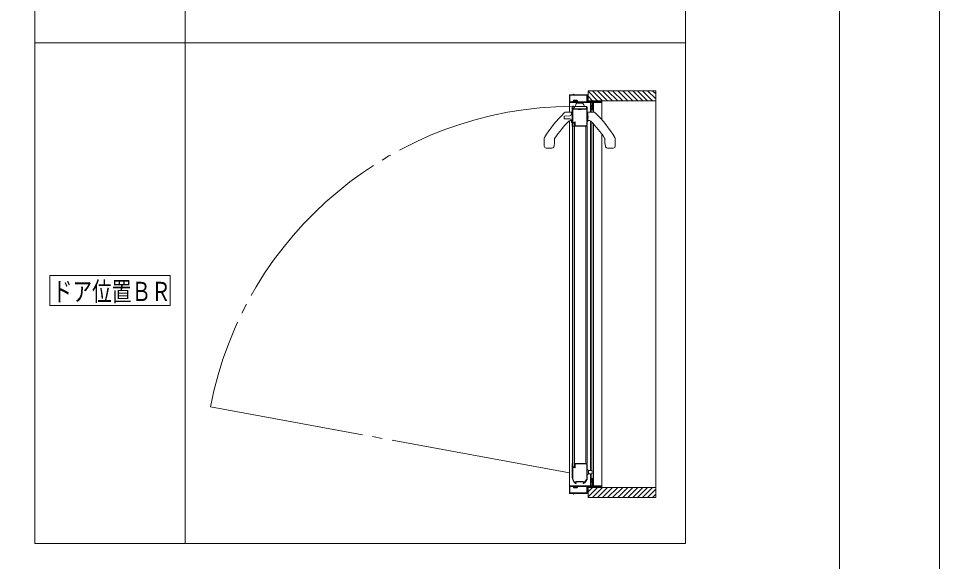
# Model space of a CAD drawing. Units: millimetres on the paper. Extents: x -305 to 305, y -152 to 152.
# Drawn here: x 27 to 119, y -84.8 to -30.6 of the extents above; entities that cross this region are included whole.
import ezdxf
from ezdxf.enums import TextEntityAlignment as Align

# ---------------------------------------------------------------- set-up
doc = ezdxf.new("R2010")
doc.units = ezdxf.units.MM
doc.linetypes.add('LONG_CHAIN', pattern=[21, 18, -1, 1, -1])
doc.linetypes.add('LONG_DOUBLE_CHAIN', pattern=[21.8, 18, -1, 0.6, -0.6, 0.6, -1])
for name, color, linetype, lineweight in [('0-1_VIEW0001', 7, 'Continuous', 9), ('0-3_図面枠', 3, 'Continuous', 9), ('0-4_DEFPOINTS', 7, 'Continuous', 9)]:
    doc.layers.add(name, color=color, linetype=linetype, lineweight=lineweight)
doc.styles.add('ＭＳ ゴシック', font='')
doc.styles.get('ＭＳ ゴシック').set_extended_font_data('MS Gothic')

msp = doc.modelspace()

# ---------------------------------------------------------------- linework, layer by layer
at = {"layer": '0-1_VIEW0001'}
for p, q in [((43.617, 24.48), (43.617, -83.02)), ((93.617, 24.48), (93.617, -83.02)), ((28.617, -33.02), (93.617, -33.02)), ((82.005, -38.267), (82.005, -38.942)), ((82.05, -38.277), (82.05, -38.902)), ((82.39, -38.217), (82.055, -38.217)), ((83.745, -38.262), (82.065, -38.262)), ((82.405, -38.152), (82.405, -38.202)), ((82.435, -38.142), (82.415, -38.142)), ((82.445, -38.202), (82.445, -38.152)), ((83.755, -38.217), (82.46, -38.217)), ((83.76, -38.902), (83.76, -38.277)), ((83.805, -38.902), (83.805, -38.267)), ((83.88, -37.816), (83.88, -38.817)), ((90.63, -37.816), (83.88, -37.816)), ((84.829, -38.816), (83.88, -37.867)), ((84.329, -38.816), (83.88, -38.367)), ((85.329, -38.816), (84.329, -37.816)), ((85.829, -38.816), (84.829, -37.816)), ((86.329, -38.816), (85.329, -37.816)), ((86.829, -38.816), (85.829, -37.816)), ((87.329, -38.816), (86.329, -37.816)), ((87.829, -38.816), (86.829, -37.816)), ((88.329, -38.816), (87.329, -37.816)), ((88.829, -38.816), (87.829, -37.816)), ((89.329, -38.816), (88.329, -37.816)), ((89.824, -38.816), (88.824, -37.816)), ((90.319, -38.816), (89.319, -37.816)), ((90.63, -38.632), (89.814, -37.816)), ((90.63, -38.137), (90.309, -37.816)), ((90.63, -78.415), (90.63, -37.816)), ((84.34, -38.992), (82.005, -38.992)), ((82.005, -38.992), (82.005, -39.942)), ((82.03, -38.967), (84.325, -38.967)), ((82.065, -38.917), (83.745, -38.917)), ((82.29, -41.352), (82.29, -39.492)), ((82.335, -40.897), (82.335, -39.562)), ((82.425, -39.562), (82.425, -39.614)), ((82.78, -38.767), (82.43, -38.767)), ((82.465, -39.417), (82.465, -39.602)), ((82.5, -39.617), (82.5, -39.442)), ((82.55, -39.392), (83.67, -39.392)), ((82.78, -38.767), (82.78, -38.817)), ((83.256, -39.042), (82.823, -39.042)), ((83.72, -39.442), (83.72, -39.617)), ((83.73, -39.457), (83.73, -39.427)), ((83.74, -39.602), (83.74, -39.477)), ((83.79, -39.467), (83.79, -41.242)), ((85.19, -38.917), (83.82, -38.917)), ((83.88, -38.816), (90.63, -38.816)), ((84.115, -39.942), (84.115, -38.992)), ((84.19, -39.367), (84.19, -39.422)), ((84.205, -39.437), (84.225, -39.437)), ((84.325, -39.317), (84.24, -39.317)), ((84.24, -39.422), (84.24, -39.377)), ((84.255, -39.317), (84.255, -38.992)), ((84.255, -39.662), (84.255, -39.362)), ((84.255, -39.362), (84.325, -39.362)), ((84.34, -38.982), (84.34, -39.302)), ((84.34, -39.377), (84.34, -39.647)), ((84.39, -39.667), (84.39, -38.982)), ((85.255, -38.992), (84.39, -38.992)), ((84.405, -38.967), (85.24, -38.967)), ((84.431, -39.946), (84.431, -38.992)), ((85.205, -38.832), (85.205, -38.902)), ((85.24, -38.817), (85.22, -38.817)), ((85.255, -38.817), (85.255, -38.967)), ((85.255, -38.952), (85.255, -38.832)), ((85.255, -40.726), (85.255, -38.992)), ((82.275, -39.942), (81.697, -39.942)), ((82.432, -39.632), (82.454, -39.654)), ((82.472, -39.662), (82.863, -39.662)), ((82.48, -39.617), (83.725, -39.617)), ((82.5, -39.617), (83.67, -39.617)), ((82.874, -39.666), (82.885, -39.677)), ((82.896, -39.682), (83.183, -39.682)), ((83.194, -39.677), (83.205, -39.666)), ((83.216, -39.662), (83.73, -39.662)), ((83.72, -39.617), (83.67, -39.617)), ((83.745, -39.677), (83.745, -41.242)), ((83.805, -39.942), (84.382, -39.942)), ((84.19, -39.602), (84.19, -39.667)), ((84.225, -39.587), (84.205, -39.587)), ((84.24, -39.647), (84.24, -39.602)), ((84.24, -39.717), (84.34, -39.717)), ((84.325, -39.662), (84.255, -39.662)), ((84.255, -39.942), (84.255, -39.717)), ((82.005, -40.806), (82.005, -77.242)), ((82.275, -40.792), (82.079, -40.792)), ((82.304, -75.017), (82.304, -41.367)), ((82.304, -41.367), (83.789, -41.367)), ((82.331, -41.367), (82.305, -41.367)), ((82.352, -41.345), (82.344, -41.359)), ((82.354, -75.342), (82.354, -41.042)), ((82.504, -41.042), (82.354, -41.042)), ((82.355, -41.042), (82.355, -41.338)), ((82.505, -41.017), (82.38, -41.017)), ((82.54, -40.972), (82.41, -40.972)), ((82.504, -75.342), (82.504, -41.042)), ((82.515, -41.338), (82.515, -41.332)), ((82.525, -41.359), (82.517, -41.345)), ((83.665, -41.367), (82.538, -41.367)), ((82.555, -40.937), (82.555, -40.957)), ((82.555, -41.292), (82.555, -41.067)), ((82.585, -40.922), (82.57, -40.922)), ((82.6, -41.312), (82.6, -40.937)), ((83.665, -41.322), (82.61, -41.322)), ((83.64, -41.367), (83.64, -75.017)), ((83.789, -75.017), (83.789, -41.367)), ((83.79, -40.822), (83.79, -40.734)), ((83.805, -40.792), (84.001, -40.792)), ((84.115, -75.717), (84.115, -40.827)), ((84.255, -75.719), (84.255, -40.967)), ((84.428, -77.242), (84.428, -41.152)), ((85.255, -77.242), (85.255, -42.16)), ((79.49, -42.592), (79.49, -43.342)), ((80.52, -42.656), (80.52, -43.042)), ((85.56, -42.656), (85.56, -43.042)), ((86.59, -42.592), (86.59, -43.342)), ((80.264, -43.542), (79.69, -43.542)), ((85.815, -43.542), (86.39, -43.542)), ((30.117, -59.27), (30.117, -56.27)), ((30.117, -56.27), (42.117, -56.27)), ((42.117, -59.27), (42.117, -56.27)), ((30.117, -59.27), (42.117, -59.27)), ((82.29, -76.392), (82.29, -75.032)), ((82.305, -75.017), (82.331, -75.017)), ((82.344, -75.024), (82.353, -75.038)), ((82.355, -75.046), (82.355, -75.342)), ((82.38, -75.367), (82.505, -75.367)), ((82.54, -75.412), (82.41, -75.412)), ((82.515, -75.052), (82.515, -75.046)), ((82.517, -75.038), (82.525, -75.024)), ((82.538, -75.017), (83.665, -75.017)), ((82.555, -75.317), (82.555, -75.092)), ((82.555, -75.447), (82.555, -75.427)), ((82.6, -75.072), (82.6, -75.447)), ((83.665, -75.062), (82.61, -75.062)), ((83.745, -76.567), (83.745, -75.142)), ((83.79, -75.142), (83.79, -76.567)), ((82.335, -75.487), (82.335, -76.392)), ((82.585, -75.462), (82.57, -75.462)), ((83.865, -75.667), (83.79, -75.667)), ((83.865, -76.117), (83.79, -76.117)), ((83.965, -75.717), (83.915, -75.717)), ((83.915, -75.717), (83.915, -76.067)), ((83.965, -76.067), (83.915, -76.067)), ((83.965, -75.717), (84.24, -75.717)), ((84.24, -76.067), (83.965, -76.067)), ((84.111, -77.242), (84.111, -76.067)), ((84.251, -76.517), (84.251, -76.067)), ((84.29, -75.767), (84.29, -76.017)), ((85.255, -77.242), (82.005, -77.242)), ((82.03, -77.267), (84.325, -77.267)), ((82.625, -76.932), (82.625, -76.897)), ((82.675, -77.017), (82.641, -77.017)), ((82.666, -76.906), (82.689, -76.964)), ((82.69, -76.832), (83.39, -76.832)), ((83.39, -76.872), (82.69, -76.872)), ((82.69, -76.97), (82.69, -77.002)), ((83.39, -77.002), (83.39, -76.97)), ((83.391, -76.964), (83.413, -76.906)), ((83.415, -77.017), (83.405, -77.017)), ((83.455, -76.897), (83.455, -76.938)), ((83.499, -76.93), (83.724, -76.63)), ((83.76, -76.657), (83.535, -76.957)), ((84.19, -76.632), (84.19, -76.567)), ((84.19, -76.867), (84.19, -76.812)), ((84.225, -76.647), (84.205, -76.647)), ((84.205, -76.797), (84.225, -76.797)), ((84.24, -76.517), (84.34, -76.517)), ((84.24, -76.587), (84.24, -76.632)), ((84.24, -76.812), (84.24, -76.857)), ((84.325, -76.917), (84.24, -76.917)), ((84.251, -76.872), (84.251, -76.572)), ((84.251, -77.242), (84.251, -76.917)), ((84.325, -76.572), (84.255, -76.572)), ((84.255, -76.872), (84.325, -76.872)), ((84.34, -76.857), (84.34, -76.587)), ((84.34, -77.252), (84.34, -76.932)), ((84.39, -76.567), (84.39, -77.252)), ((84.405, -77.267), (85.24, -77.267)), ((85.255, -77.282), (85.255, -77.402)), ((82.005, -77.967), (82.005, -77.292)), ((82.05, -77.957), (82.05, -77.332)), ((82.39, -78.017), (82.055, -78.017)), ((82.065, -77.317), (83.745, -77.317)), ((83.745, -77.972), (82.065, -77.972)), ((82.405, -78.082), (82.405, -78.032)), ((82.435, -78.092), (82.415, -78.092)), ((82.43, -77.467), (82.43, -77.417)), ((82.43, -77.467), (82.78, -77.467)), ((82.445, -78.032), (82.445, -78.082)), ((83.755, -78.017), (82.46, -78.017)), ((83.76, -77.332), (83.76, -77.957)), ((83.805, -77.332), (83.805, -77.967)), ((85.19, -77.317), (83.82, -77.317)), ((83.88, -77.417), (90.63, -77.417)), ((84.829, -77.417), (83.88, -78.366)), ((84.329, -77.417), (83.88, -77.866)), ((83.88, -77.417), (83.88, -78.416)), ((85.329, -77.416), (84.329, -78.416)), ((85.829, -77.416), (84.829, -78.416)), ((85.205, -77.402), (85.205, -77.332)), ((85.24, -77.417), (85.22, -77.417)), ((86.329, -77.416), (85.329, -78.416)), ((86.829, -77.416), (85.829, -78.416)), ((87.329, -77.416), (86.329, -78.416)), ((87.829, -77.416), (86.829, -78.416)), ((88.329, -77.416), (87.329, -78.416)), ((88.829, -77.416), (87.829, -78.416)), ((89.329, -77.416), (88.329, -78.416)), ((89.824, -77.416), (88.824, -78.416)), ((90.319, -77.416), (89.319, -78.416)), ((90.63, -77.601), (89.814, -78.416)), ((90.63, -78.096), (90.309, -78.416)), ((90.63, -78.416), (83.88, -78.416))]:
    msp.add_line(p, q, dxfattribs=at)
at = {"layer": '0-1_VIEW0001', "color": 2}
for p, q in [((81.527, -40.336), (82.063, -40.308)), ((82.209, -40.016), (82.18, -40.202)), ((82.29, -39.972), (82.255, -39.974)), ((83.81, -40.097), (83.79, -40.097)), ((83.81, -40.047), (83.81, -40.397)), ((83.822, -40.047), (83.81, -40.047)), ((82.063, -40.635), (81.527, -40.607)), ((82.18, -40.741), (82.209, -40.927)), ((82.255, -40.97), (82.29, -40.972)), ((83.79, -40.847), (83.81, -40.847)), ((83.81, -40.547), (83.81, -40.897)), ((83.81, -40.897), (83.822, -40.897))]:
    msp.add_line(p, q, dxfattribs=at)
at = {"layer": '0-1_VIEW0001', "color": 2, "linetype": 'LONG_DOUBLE_CHAIN'}
for p, q in [((83.852, -40.406), (83.869, -40.406)), ((83.852, -40.537), (83.869, -40.537))]:
    msp.add_line(p, q, dxfattribs=at)
at = {"layer": '0-1_VIEW0001', "linetype": 'LONG_CHAIN'}
msp.add_line((82.005, -75.944), (46.15, -69.369), dxfattribs=at)
at = {"layer": '0-1_VIEW0001'}
for points in [[(28.617, 24.48), (28.617, -83.02), (93.617, -83.02)], [(82.055, -38.217), (82.019, -38.231), (82.005, -38.267)], [(82.065, -38.262), (82.054, -38.266), (82.05, -38.277)], [(82.405, -38.202), (82.4, -38.212), (82.39, -38.217)], [(82.415, -38.142), (82.408, -38.145), (82.405, -38.152)], [(82.445, -38.152), (82.442, -38.145), (82.435, -38.142)], [(82.46, -38.217), (82.449, -38.212), (82.445, -38.202)], [(83.76, -38.277), (83.755, -38.266), (83.745, -38.262)], [(83.805, -38.267), (83.79, -38.231), (83.755, -38.217)], [(82.005, -38.942), (82.012, -38.959), (82.03, -38.967)], [(82.05, -38.902), (82.054, -38.912), (82.065, -38.917)], [(82.29, -39.492), (82.326, -39.403), (82.366, -39.375), (82.415, -39.367), (82.45, -39.381), (82.465, -39.417)], [(82.335, -39.562), (82.38, -39.517), (82.425, -39.562)], [(82.43, -38.767), (82.43, -38.817), (82.37, -38.895)], [(82.43, -38.817), (82.78, -38.817), (82.839, -38.895)], [(83.73, -39.427), (83.733, -39.42), (83.74, -39.417), (83.775, -39.431), (83.79, -39.467)], [(83.74, -39.477), (83.739, -39.472), (83.736, -39.469), (83.731, -39.463), (83.73, -39.457)], [(83.745, -38.917), (83.755, -38.912), (83.76, -38.902)], [(83.82, -38.917), (83.809, -38.912), (83.805, -38.902)], [(84.24, -39.317), (84.204, -39.331), (84.19, -39.367)], [(84.19, -39.422), (84.194, -39.432), (84.205, -39.437)], [(84.225, -39.437), (84.235, -39.432), (84.24, -39.422)], [(84.24, -39.377), (84.244, -39.366), (84.255, -39.362)], [(84.325, -38.967), (84.335, -38.971), (84.34, -38.982)], [(84.34, -39.302), (84.335, -39.312), (84.325, -39.317)], [(84.325, -39.362), (84.335, -39.366), (84.34, -39.377)], [(84.39, -38.982), (84.394, -38.971), (84.405, -38.967)], [(85.205, -38.902), (85.2, -38.912), (85.19, -38.917)], [(85.22, -38.817), (85.209, -38.821), (85.205, -38.832)], [(85.255, -38.832), (85.25, -38.821), (85.24, -38.817)], [(85.24, -38.967), (85.25, -38.962), (85.255, -38.952)], [(82.425, -39.614), (82.426, -39.624), (82.432, -39.632)], [(82.454, -39.654), (82.463, -39.66), (82.472, -39.662)], [(82.465, -39.602), (82.469, -39.612), (82.48, -39.617)], [(82.863, -39.662), (82.869, -39.663), (82.874, -39.666)], [(82.885, -39.677), (82.89, -39.681), (82.896, -39.682)], [(83.183, -39.682), (83.189, -39.681), (83.194, -39.677)], [(83.205, -39.666), (83.21, -39.663), (83.216, -39.662)], [(83.725, -39.617), (83.735, -39.612), (83.74, -39.602)], [(83.73, -39.662), (83.74, -39.666), (83.745, -39.677)], [(84.205, -39.587), (84.194, -39.591), (84.19, -39.602)], [(84.19, -39.667), (84.204, -39.702), (84.24, -39.717)], [(84.24, -39.602), (84.235, -39.591), (84.225, -39.587)], [(84.255, -39.662), (84.244, -39.657), (84.24, -39.647)], [(84.34, -39.647), (84.335, -39.657), (84.325, -39.662)], [(84.34, -39.717), (84.375, -39.702), (84.39, -39.667)], [(82.305, -41.367), (82.294, -41.362), (82.29, -41.352)], [(82.344, -41.359), (82.338, -41.365), (82.331, -41.367)], [(82.41, -40.972), (82.357, -40.95), (82.335, -40.897)], [(82.355, -41.338), (82.354, -41.342), (82.352, -41.345)], [(82.38, -41.017), (82.362, -41.024), (82.355, -41.042)], [(82.555, -41.067), (82.54, -41.031), (82.505, -41.017)], [(82.515, -41.332), (82.519, -41.321), (82.53, -41.317), (82.547, -41.309), (82.555, -41.292)], [(82.517, -41.345), (82.515, -41.342), (82.515, -41.338)], [(82.538, -41.367), (82.531, -41.365), (82.525, -41.359)], [(82.555, -40.957), (82.55, -40.967), (82.54, -40.972)], [(82.57, -40.922), (82.559, -40.926), (82.555, -40.937)], [(82.6, -40.937), (82.595, -40.926), (82.585, -40.922)], [(82.61, -41.322), (82.603, -41.319), (82.6, -41.312)], [(83.745, -41.242), (83.721, -41.298), (83.665, -41.322)], [(83.79, -41.242), (83.753, -41.33), (83.665, -41.367)], [(82.29, -75.032), (82.294, -75.021), (82.305, -75.017)], [(82.331, -75.017), (82.339, -75.019), (82.344, -75.024)], [(82.41, -75.412), (82.357, -75.434), (82.335, -75.487)], [(82.353, -75.038), (82.354, -75.042), (82.355, -75.046)], [(82.355, -75.342), (82.362, -75.36), (82.38, -75.367)], [(82.505, -75.367), (82.54, -75.352), (82.555, -75.317)], [(82.515, -75.046), (82.515, -75.042), (82.517, -75.038)], [(82.555, -75.092), (82.548, -75.074), (82.53, -75.067), (82.519, -75.062), (82.515, -75.052)], [(82.525, -75.024), (82.531, -75.019), (82.538, -75.017)], [(82.555, -75.427), (82.55, -75.416), (82.54, -75.412)], [(82.57, -75.462), (82.559, -75.457), (82.555, -75.447)], [(82.6, -75.447), (82.595, -75.457), (82.585, -75.462)], [(82.61, -75.062), (82.603, -75.065), (82.6, -75.072)], [(83.665, -75.017), (83.753, -75.053), (83.79, -75.142)], [(83.745, -75.142), (83.721, -75.085), (83.665, -75.062)], [(82.005, -77.292), (82.012, -77.274), (82.03, -77.267)], [(82.641, -77.017), (82.626, -77.015), (82.612, -77.008), (82.475, -76.892), (82.375, -76.74), (82.313, -76.57), (82.29, -76.392)], [(82.335, -76.392), (82.356, -76.546), (82.405, -76.698), (82.454, -76.81), (82.528, -76.902), (82.6, -76.943), (82.616, -76.945), (82.625, -76.932)], [(82.625, -76.897), (82.644, -76.851), (82.69, -76.832)], [(82.69, -76.872), (82.669, -76.883), (82.666, -76.906)], [(82.69, -77.002), (82.685, -77.012), (82.675, -77.017)], [(82.689, -76.964), (82.69, -76.967), (82.69, -76.97)], [(83.39, -76.832), (83.436, -76.851), (83.455, -76.897)], [(83.413, -76.906), (83.41, -76.883), (83.39, -76.872)], [(83.39, -76.97), (83.39, -76.967), (83.391, -76.964)], [(83.405, -77.017), (83.394, -77.012), (83.39, -77.002)], [(83.535, -76.957), (83.482, -77.001), (83.415, -77.017)], [(83.455, -76.938), (83.463, -76.952), (83.479, -76.95), (83.49, -76.941), (83.499, -76.93)], [(83.724, -76.63), (83.739, -76.6), (83.745, -76.567)], [(83.79, -76.567), (83.782, -76.614), (83.76, -76.657)], [(84.19, -76.567), (84.204, -76.531), (84.24, -76.517)], [(84.205, -76.647), (84.194, -76.642), (84.19, -76.632)], [(84.19, -76.812), (84.194, -76.801), (84.205, -76.797)], [(84.24, -76.917), (84.204, -76.902), (84.19, -76.867)], [(84.24, -76.632), (84.235, -76.642), (84.225, -76.647)], [(84.225, -76.797), (84.235, -76.801), (84.24, -76.812)], [(84.255, -76.572), (84.244, -76.576), (84.24, -76.587)], [(84.24, -76.857), (84.244, -76.867), (84.255, -76.872)], [(84.34, -76.587), (84.335, -76.576), (84.325, -76.572)], [(84.325, -76.872), (84.335, -76.867), (84.34, -76.857)], [(84.34, -76.932), (84.335, -76.921), (84.325, -76.917)], [(84.325, -77.267), (84.335, -77.262), (84.34, -77.252)], [(84.34, -76.517), (84.375, -76.531), (84.39, -76.567)], [(84.39, -77.252), (84.394, -77.262), (84.405, -77.267)], [(85.24, -77.267), (85.25, -77.271), (85.255, -77.282)], [(82.055, -78.017), (82.019, -78.002), (82.005, -77.967)], [(82.05, -77.332), (82.054, -77.321), (82.065, -77.317)], [(82.065, -77.972), (82.054, -77.967), (82.05, -77.957)], [(82.78, -77.417), (82.43, -77.417), (82.37, -77.338)], [(82.405, -78.032), (82.4, -78.021), (82.39, -78.017)], [(82.415, -78.092), (82.408, -78.089), (82.405, -78.082)], [(82.445, -78.082), (82.442, -78.089), (82.435, -78.092)], [(82.46, -78.017), (82.449, -78.021), (82.445, -78.032)], [(82.78, -77.467), (82.78, -77.417), (82.839, -77.338)], [(83.745, -77.317), (83.755, -77.321), (83.76, -77.332)], [(83.76, -77.957), (83.755, -77.967), (83.745, -77.972)], [(83.805, -77.967), (83.79, -78.002), (83.755, -78.017)], [(83.82, -77.317), (83.809, -77.321), (83.805, -77.332)], [(85.205, -77.332), (85.2, -77.321), (85.19, -77.317)], [(85.22, -77.417), (85.209, -77.412), (85.205, -77.402)], [(85.255, -77.402), (85.25, -77.412), (85.24, -77.417)]]:
    msp.add_lwpolyline(points, dxfattribs=at)
for centre, radius, start, end in [((82.784, -38.269), 0.0077, 332.71904, 90), ((82.382, -38.904), 0.015, 142.83915, 250.52878), ((82.55, -39.442), 0.05, 90, 180), ((83.04, -39.417), 0.45, 128.21321, 176.81526), ((82.823, -39.142), 0.1, 90, 128.21321), ((82.827, -38.904), 0.015, 289.47122, 37.16085), ((83.256, -39.142), 0.1, 51.78679, 90), ((83.04, -39.417), 0.45, 3.18474, 51.78679), ((83.67, -39.442), 0.05, 0, 90), ((90.618, -49.351), 13.05, 134.40318, 148.24605), ((81.697, -40.242), 0.3, 90, 134.40318), ((82.275, -39.957), 0.015, 0, 90), ((83.805, -39.957), 0.015, 90, 180), ((84.382, -40.242), 0.3, 45.59682, 90), ((75.461, -49.351), 13.05, 31.75395, 45.59682), ((90.618, -49.351), 12.15, 135.61305, 145.92995), ((82.079, -40.992), 0.2, 90, 135.61305), ((82.275, -40.777), 0.015, 270, 0), ((83.805, -40.777), 0.015, 180, 270), ((84.001, -40.992), 0.2, 44.38695, 90), ((75.461, -49.351), 12.15, 34.07005, 44.38695), ((79.69, -42.592), 0.2, 147.03513, 180), ((79.48, -43.042), 1.04, 339.07517, 0), ((80.72, -42.656), 0.2, 145.92995, 180), ((85.36, -42.656), 0.2, 0, 34.07005), ((86.6, -43.042), 1.04, 180, 200.92483), ((86.39, -42.592), 0.2, 0, 32.96487), ((79.69, -43.342), 0.2, 180, 270), ((80.264, -43.342), 0.2, 270, 339.07517), ((85.815, -43.342), 0.2, 200.92483, 270), ((86.39, -43.342), 0.2, 270, 0), ((83.865, -75.717), 0.05, 0, 90), ((83.865, -76.067), 0.05, 270, 0), ((84.24, -75.767), 0.05, 0, 90), ((84.24, -76.017), 0.05, 270, 0), ((82.382, -77.329), 0.015, 109.47122, 217.16085), ((82.827, -77.329), 0.015, 322.83915, 70.52878)]:
    msp.add_arc(centre, radius, start, end, dxfattribs=at)
at = {"layer": '0-1_VIEW0001', "linetype": 'LONG_CHAIN'}
msp.add_arc((82.504, -76.392), 37.027, 90.29921, 169.06601, dxfattribs=at)
at = {"layer": '0-1_VIEW0001', "color": 2}
for centre, radius, start, end in [((82.225, -40.472), 0.75, 172.99308, 180.0004), ((82.225, -40.472), 0.75, 180.0004, 187.00669), ((81.53, -40.386), 0.05, 92.99998, 172.91056), ((82.057, -40.184), 0.125, 273, 351.43914), ((82.258, -40.023), 0.05, 93, 171.40265), ((83.81, -40.407), 0.01, 90, 180), ((83.822, -40.062), 0.015, 9.12607, 90), ((81.27, -40.472), 2.6, 1.44086, 9.12607), ((80.764, -40.472), 3.088, 358.7869, 1.2131), ((83.854, -40.407), 0.015, 270, 1.44086), ((81.53, -40.557), 0.05, 187.09046, 267.00002), ((82.057, -40.76), 0.125, 8.55177, 87), ((82.258, -40.92), 0.05, 188.59735, 267), ((83.81, -40.537), 0.01, 180, 270), ((83.822, -40.882), 0.015, 270, 350.87393), ((81.27, -40.472), 2.6, 350.87393, 358.55914), ((83.854, -40.537), 0.015, 358.55914, 90)]:
    msp.add_arc(centre, radius, start, end, dxfattribs=at)
at = {"layer": '0-3_図面枠'}
msp.add_lwpolyline([(-291.017, -138.498), (108.983, -138.498), (108.983, 138.502), (-291.017, 138.502)], close=True, dxfattribs=at)
at = {"layer": '0-4_DEFPOINTS'}
msp.add_line((118.983, -148.498), (118.983, 148.502), dxfattribs=at)

# ---------------------------------------------------------------- texts
at = {"layer": '0-1_VIEW0001', "style": 'ＭＳ ゴシック', "width": 0.75}
msp.add_text('ドア位置ＢＲ', height=1.921, dxfattribs=at).set_placement((30.402, -59.39), align=Align.BOTTOM_LEFT)

doc.saveas('drawing.dxf')
